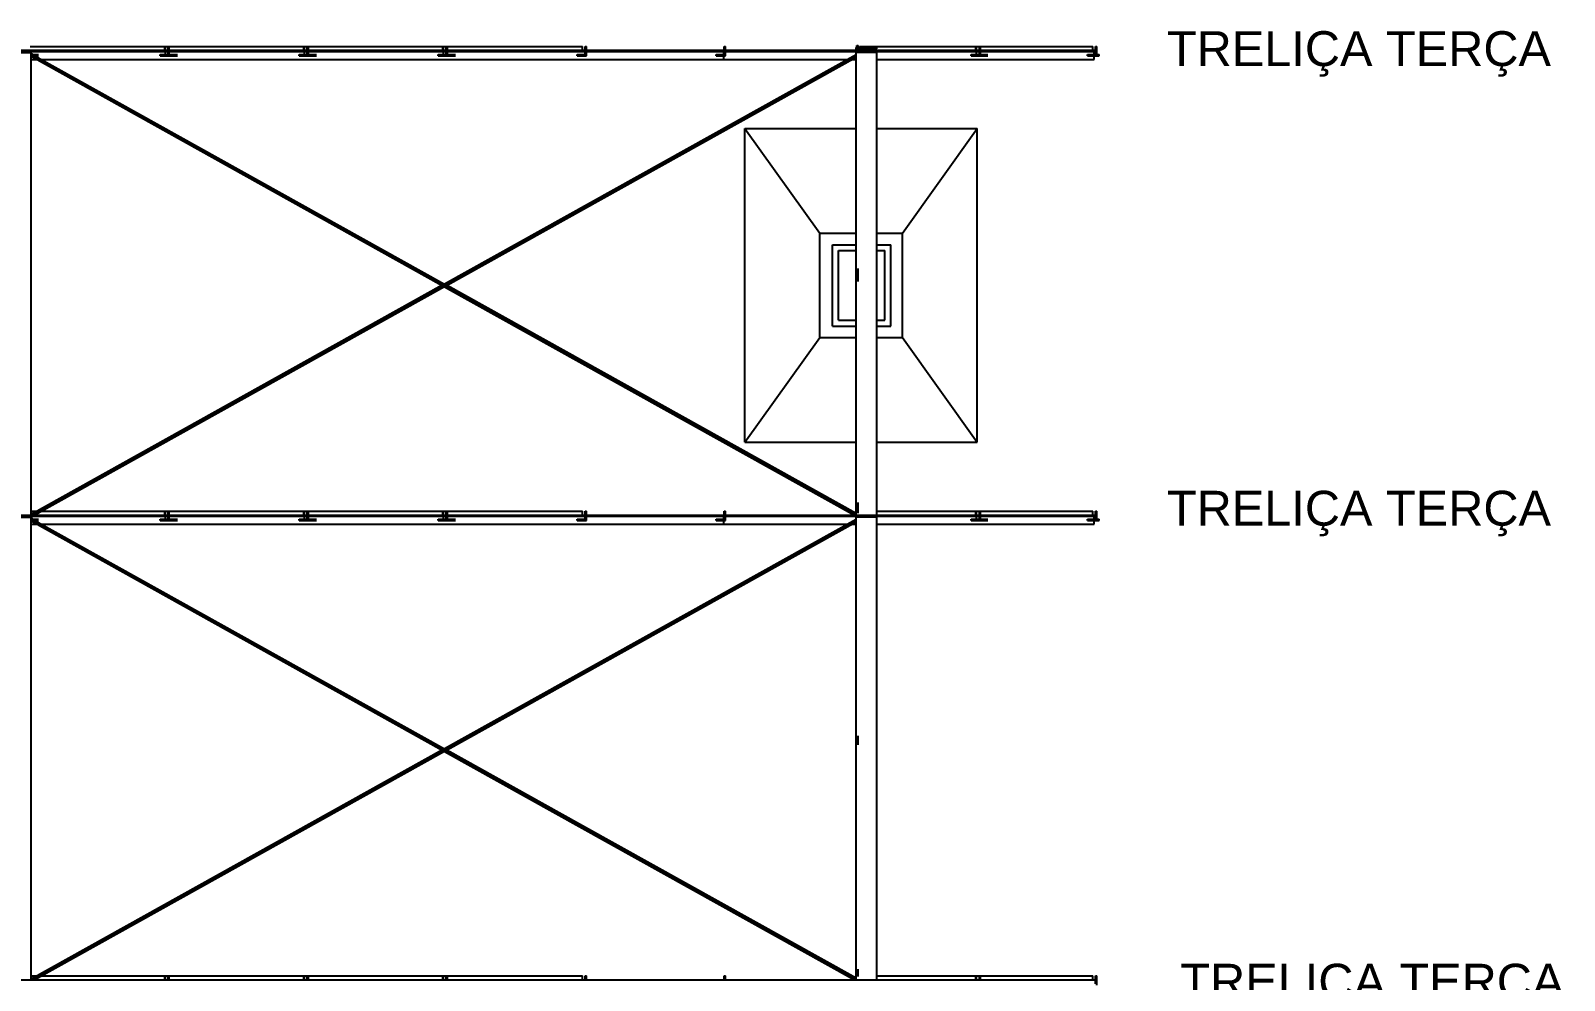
# Model space of a CAD drawing. Header units: inches. Extents: x -37 to 842, y -205 to 94.
# Drawn here: x 24.47 to 31.07, y -192.46 to -188.37 of the extents above; entities that cross this region are included whole.
import ezdxf

# ---------------------------------------------------------------- set-up
doc = ezdxf.new("R2010")
doc.units = ezdxf.units.IN
doc.header["$MEASUREMENT"] = 0
doc.layers.add('Planta_coberta-VIS', color=7, linetype='Continuous')
doc.layers.add('REFERENCIA_DAS_BARRAS', color=2, linetype='Continuous', lineweight=9)
doc.styles.get("Standard").update_dxf_attribs({"font": 'arial.ttf'})

msp = doc.modelspace()

# ---------------------------------------------------------------- linework, layer by layer
at = {"layer": 'Planta_coberta-VIS'}
for p, q in [((17.2723, -188.4566), (28.0423, -188.4566)), ((17.2723, -188.4616), (28.0423, -188.4616)), ((24.4639, -188.4398), (25.0424, -188.4398)), ((25.0424, -188.4398), (25.0459, -188.4398)), ((25.0424, -188.4566), (25.0424, -188.4398)), ((25.0459, -188.4398), (25.0572, -188.4398)), ((25.0459, -188.4566), (25.0459, -188.4398)), ((25.0459, -188.4748), (25.0459, -188.4616)), ((25.0572, -188.4566), (25.0572, -188.4398)), ((25.0572, -188.4398), (25.0622, -188.4398)), ((25.0572, -188.4748), (25.0572, -188.4616)), ((25.0622, -188.4566), (25.0622, -188.4398)), ((25.0622, -188.4398), (25.6407, -188.4398)), ((25.0622, -188.4748), (25.0622, -188.4616)), ((25.6407, -188.4398), (25.6443, -188.4398)), ((25.6407, -188.4566), (25.6407, -188.4398)), ((25.6443, -188.4398), (25.6556, -188.4398)), ((25.6443, -188.4566), (25.6443, -188.4398)), ((25.6443, -188.4748), (25.6443, -188.4616)), ((25.6556, -188.4566), (25.6556, -188.4398)), ((25.6556, -188.4398), (25.6606, -188.4398)), ((25.6556, -188.4748), (25.6556, -188.4616)), ((25.6606, -188.4566), (25.6606, -188.4398)), ((25.6606, -188.4398), (26.2391, -188.4398)), ((25.6606, -188.4748), (25.6606, -188.4616)), ((26.2391, -188.4398), (26.2426, -188.4398)), ((26.2391, -188.4566), (26.2391, -188.4398)), ((26.2426, -188.4398), (26.2539, -188.4398)), ((26.2426, -188.4566), (26.2426, -188.4398)), ((26.2426, -188.4748), (26.2426, -188.4616)), ((26.2539, -188.4566), (26.2539, -188.4398)), ((26.2539, -188.4398), (26.2589, -188.4398)), ((26.2539, -188.4748), (26.2539, -188.4616)), ((26.2589, -188.4566), (26.2589, -188.4398)), ((26.2589, -188.4398), (26.8409, -188.4398)), ((26.2589, -188.4748), (26.2589, -188.4616)), ((26.8409, -188.4566), (26.8409, -188.4398)), ((26.8522, -188.4566), (26.8522, -188.4398)), ((26.8522, -188.4398), (26.8572, -188.4398)), ((26.8522, -188.4748), (26.8522, -188.4616)), ((26.8572, -188.4566), (26.8572, -188.4398)), ((26.8572, -188.4798), (26.8572, -188.4616)), ((27.4486, -188.4748), (27.4486, -188.4616)), ((27.4506, -188.4566), (27.4506, -188.4398)), ((27.4506, -188.4398), (27.4556, -188.4398)), ((27.4506, -188.4748), (27.4506, -188.4616)), ((27.4556, -188.4566), (27.4556, -188.4398)), ((27.4556, -188.4798), (27.4556, -188.4616)), ((28.0181, -188.4566), (28.0181, -188.444)), ((28.0181, -188.444), (28.1081, -188.444)), ((28.0181, -188.4646), (28.0181, -188.4616)), ((28.0218, -188.4355), (28.0278, -188.4355)), ((28.0218, -188.444), (28.0218, -188.4355)), ((28.0241, -188.45), (28.1081, -188.45)), ((28.0241, -188.4566), (28.0241, -188.45)), ((28.0241, -188.4646), (28.0241, -188.4616)), ((28.0278, -188.444), (28.0278, -188.4355)), ((28.0278, -188.4566), (28.0278, -188.45)), ((28.0334, -188.4398), (28.0372, -188.4398)), ((28.0334, -188.444), (28.0334, -188.4398)), ((28.0334, -188.4566), (28.0334, -188.45)), ((28.0372, -188.4398), (28.5334, -188.4398)), ((28.0372, -188.444), (28.0372, -188.4398)), ((28.0372, -188.4566), (28.0372, -188.45)), ((28.0372, -188.4646), (28.0372, -188.4616)), ((28.0399, -188.4638), (28.0385, -188.4646)), ((28.0399, -188.4638), (28.0385, -188.4646)), ((28.0399, -188.4638), (28.0399, -188.4638)), ((28.04, -188.4639), (28.0399, -188.4638)), ((28.0423, -188.4616), (28.0423, -188.4566)), ((28.0423, -188.4566), (29.0423, -188.4566)), ((28.0423, -188.4616), (28.0423, -188.4566)), ((28.0423, -188.4646), (28.0423, -188.4616)), ((28.0423, -188.4616), (29.0423, -188.4616)), ((28.0423, -188.4646), (28.0423, -188.4616)), ((28.047, -188.4646), (28.047, -188.4616)), ((28.1081, -188.45), (28.1081, -188.444)), ((28.5334, -188.4398), (28.5372, -188.4398)), ((28.5334, -188.4566), (28.5334, -188.4398)), ((28.5372, -188.4398), (28.5489, -188.4398)), ((28.5372, -188.4566), (28.5372, -188.4398)), ((28.5372, -188.4748), (28.5372, -188.4616)), ((28.5489, -188.4566), (28.5489, -188.4398)), ((28.5489, -188.4398), (28.5539, -188.4398)), ((28.5489, -188.4748), (28.5489, -188.4616)), ((28.5539, -188.4566), (28.5539, -188.4398)), ((28.5539, -188.4398), (29.0372, -188.4398)), ((28.5539, -188.4748), (28.5539, -188.4616)), ((29.0372, -188.4566), (29.0372, -188.4398)), ((29.0423, -188.4616), (29.0423, -188.4566)), ((29.0423, -188.4748), (29.0423, -188.4616)), ((29.0489, -188.4748), (29.0489, -188.4398)), ((29.0489, -188.4398), (29.0539, -188.4398)), ((29.0539, -188.4798), (29.0539, -188.4398)), ((24.412, -188.466), (24.467, -188.466)), ((24.467, -190.4566), (24.467, -188.466)), ((24.467, -188.4707), (24.4744, -188.4748)), ((24.467, -188.4707), (24.4743, -188.4748)), ((24.467, -188.4708), (24.4741, -188.4748)), ((24.467, -188.4711), (24.4737, -188.4748)), ((24.467, -188.4714), (24.4731, -188.4748)), ((24.467, -188.4718), (24.4724, -188.4748)), ((24.467, -188.4722), (24.4716, -188.4748)), ((24.467, -188.4727), (24.4707, -188.4748)), ((24.467, -188.4733), (24.4696, -188.4748)), ((24.467, -188.4739), (24.4685, -188.4748)), ((24.467, -188.4746), (24.4673, -188.4748)), ((24.467, -188.4748), (24.4724, -188.4748)), ((24.467, -188.4798), (24.4724, -188.4798)), ((24.467, -188.48), (26.2398, -189.4677)), ((24.467, -188.4806), (26.239, -189.4678)), ((24.467, -188.481), (26.2383, -189.4678)), ((24.467, -188.4814), (26.2378, -189.4679)), ((24.467, -188.4817), (26.2374, -189.468)), ((24.467, -188.4819), (26.2372, -189.4681)), ((24.467, -188.4821), (26.237, -189.4682)), ((24.467, -188.4821), (26.2371, -189.4682)), ((24.467, -188.4966), (24.493, -188.4966)), ((24.4676, -188.4798), (26.2408, -189.4676)), ((24.4687, -188.4798), (26.2418, -189.4676)), ((24.4699, -188.4798), (26.2429, -189.4675)), ((24.4712, -188.4798), (26.2441, -189.4675)), ((28.0181, -188.4806), (24.4712, -190.4566)), ((24.4724, -188.4748), (24.499, -188.4748)), ((24.4724, -188.4798), (24.4724, -188.4748)), ((24.4724, -188.4798), (24.499, -188.4798)), ((24.4725, -188.4798), (26.2453, -189.4675)), ((24.4738, -188.4798), (26.2466, -189.4675)), ((24.475, -188.4798), (28.0181, -190.4536)), ((24.4763, -188.4798), (26.2473, -189.4664)), ((24.4775, -188.4798), (26.2473, -189.4658)), ((24.4786, -188.4798), (26.2473, -189.4651)), ((24.4797, -188.4798), (26.2473, -189.4645)), ((24.4806, -188.4798), (26.2473, -189.464)), ((24.4814, -188.4798), (26.2473, -189.4636)), ((24.4821, -188.4798), (26.2473, -189.4632)), ((24.4827, -188.4798), (26.2473, -189.4629)), ((24.4831, -188.4798), (26.2473, -189.4626)), ((24.4833, -188.4798), (26.2473, -189.4625)), ((24.4834, -188.4798), (26.2473, -189.4625)), ((24.5135, -188.4966), (27.4467, -188.4966)), ((25.0222, -188.4798), (25.0222, -188.4748)), ((25.0222, -188.4748), (25.0506, -188.4748)), ((25.0222, -188.4798), (25.0506, -188.4798)), ((25.0506, -188.4748), (25.0707, -188.4748)), ((25.0506, -188.4798), (25.0707, -188.4798)), ((25.0707, -188.4748), (25.0973, -188.4748)), ((25.0707, -188.4798), (25.0707, -188.4748)), ((25.0707, -188.4798), (25.0973, -188.4798)), ((25.6206, -188.4798), (25.6206, -188.4748)), ((25.6206, -188.4748), (25.649, -188.4748)), ((25.6206, -188.4798), (25.649, -188.4798)), ((25.649, -188.4748), (25.6691, -188.4748)), ((25.649, -188.4798), (25.6691, -188.4798)), ((25.6691, -188.4748), (25.6956, -188.4748)), ((25.6691, -188.4798), (25.6691, -188.4748)), ((25.6691, -188.4798), (25.6956, -188.4798)), ((26.2189, -188.4798), (26.2189, -188.4748)), ((26.2189, -188.4748), (26.2473, -188.4748)), ((26.2189, -188.4798), (26.2473, -188.4798)), ((26.2473, -188.4748), (26.2674, -188.4748)), ((28.0181, -188.476), (26.2473, -189.4625)), ((28.0181, -188.476), (26.2473, -189.4625)), ((28.0181, -188.4761), (26.2473, -189.4626)), ((28.0181, -188.4764), (26.2473, -189.4629)), ((28.0181, -188.4767), (26.2473, -189.4632)), ((28.0181, -188.477), (26.2473, -189.4636)), ((28.0181, -188.4775), (26.2473, -189.464)), ((28.0181, -188.478), (26.2473, -189.4645)), ((28.0181, -188.4786), (26.2473, -189.4651)), ((28.0181, -188.4792), (26.2473, -189.4658)), ((26.2473, -188.4798), (26.2674, -188.4798)), ((28.0181, -188.4799), (26.2473, -189.4664)), ((28.0181, -188.4813), (26.2479, -189.4675)), ((28.0181, -188.482), (26.2492, -189.4675)), ((28.0181, -188.4827), (26.2505, -189.4675)), ((28.0181, -188.4834), (26.2517, -189.4675)), ((28.0181, -188.4841), (26.2528, -189.4676)), ((28.0181, -188.4847), (26.2538, -189.4676)), ((28.0181, -188.4853), (26.2547, -189.4677)), ((28.0181, -188.4858), (26.2556, -189.4678)), ((28.0181, -188.4863), (26.2562, -189.4678)), ((28.0181, -188.4867), (26.2568, -189.4679)), ((28.0181, -188.487), (26.2572, -189.468)), ((28.0181, -188.4872), (26.2574, -189.4681)), ((28.0181, -188.4874), (26.2575, -189.4682)), ((28.0181, -188.4874), (26.2576, -189.4682)), ((26.2674, -188.4748), (26.294, -188.4748)), ((26.2674, -188.4798), (26.2674, -188.4748)), ((26.2674, -188.4798), (26.294, -188.4798)), ((26.8172, -188.4798), (26.8172, -188.4748)), ((26.8172, -188.4748), (26.8522, -188.4748)), ((26.8172, -188.4798), (26.8572, -188.4798)), ((27.4156, -188.4798), (27.4156, -188.4748)), ((27.4156, -188.4748), (27.4506, -188.4748)), ((27.4156, -188.4798), (27.4556, -188.4798)), ((27.4467, -188.4966), (27.4486, -188.4966)), ((27.4486, -188.4966), (27.4486, -188.4798)), ((27.4486, -188.4966), (27.4506, -188.4966)), ((27.4506, -188.4966), (27.981, -188.4966)), ((28.0016, -188.4966), (28.0181, -188.4966)), ((28.0181, -190.4566), (28.0181, -188.4646)), ((28.0181, -188.4646), (28.1081, -188.4646)), ((28.04, -188.4639), (28.0388, -188.4646)), ((28.0401, -188.4641), (28.0392, -188.4646)), ((28.0403, -188.4643), (28.0397, -188.4646)), ((28.0401, -188.4641), (28.04, -188.4639)), ((28.0403, -188.4643), (28.0401, -188.4641)), ((28.0405, -188.4646), (28.0403, -188.4643)), ((28.0405, -188.4646), (28.0404, -188.4646)), ((28.0405, -188.4646), (28.0405, -188.4646)), ((28.1081, -190.4566), (28.1081, -188.4646)), ((28.1081, -188.4966), (29.0423, -188.4966)), ((28.5139, -188.4798), (28.5139, -188.4748)), ((28.5139, -188.4748), (28.5423, -188.4748)), ((28.5139, -188.4798), (28.5423, -188.4798)), ((28.5423, -188.4748), (28.5641, -188.4748)), ((28.5423, -188.4798), (28.5641, -188.4798)), ((28.5641, -188.4748), (28.5848, -188.4748)), ((28.5641, -188.4798), (28.5641, -188.4748)), ((28.5641, -188.4798), (28.5848, -188.4798)), ((29.0139, -188.4798), (29.0139, -188.4748)), ((29.0139, -188.4748), (29.0489, -188.4748)), ((29.0139, -188.4798), (29.0539, -188.4798)), ((29.0423, -188.4966), (29.0423, -188.4798)), ((29.0539, -188.4748), (29.0641, -188.4748)), ((29.0539, -188.4798), (29.0641, -188.4798)), ((29.0641, -188.4798), (29.0641, -188.4748)), ((27.5399, -190.1432), (27.5399, -188.7932)), ((27.5399, -188.7932), (27.8625, -189.2432)), ((27.5399, -188.7932), (28.0181, -188.7932)), ((27.5399, -190.1432), (27.5399, -188.7932)), ((27.5399, -188.7932), (28.0181, -188.7932)), ((28.1081, -188.7932), (28.5399, -188.7932)), ((28.1081, -188.7932), (28.5399, -188.7932)), ((28.2173, -189.2432), (28.5399, -188.7932)), ((28.5399, -190.1432), (28.5399, -188.7932)), ((28.5399, -190.1432), (28.5399, -188.7932)), ((27.8625, -189.6932), (27.8625, -189.2432)), ((27.8625, -189.2432), (28.0181, -189.2432)), ((28.1081, -189.2432), (28.2173, -189.2432)), ((28.2173, -189.6932), (28.2173, -189.2432)), ((27.9173, -189.6432), (27.9173, -189.2932)), ((27.9173, -189.2932), (28.0181, -189.2932)), ((27.9423, -189.6182), (27.9423, -189.3182)), ((27.9423, -189.3182), (28.0181, -189.3182)), ((28.1081, -189.2932), (28.1673, -189.2932)), ((28.1081, -189.3182), (28.1423, -189.3182)), ((28.1423, -189.6182), (28.1423, -189.3182)), ((28.1673, -189.6432), (28.1673, -189.2932)), ((28.0218, -189.4355), (28.0218, -189.3954)), ((28.0218, -189.4355), (28.0278, -189.4355)), ((28.0218, -189.4517), (28.0218, -189.4355)), ((28.0278, -189.4355), (28.0278, -189.3954)), ((28.0278, -189.4517), (28.0278, -189.4355)), ((26.2408, -189.4676), (24.467, -190.4558)), ((26.2419, -189.4676), (24.467, -190.4564)), ((26.2399, -189.4677), (24.467, -190.4554)), ((26.2384, -189.4678), (24.467, -190.4547)), ((26.2391, -189.4678), (24.467, -190.455)), ((26.2378, -189.4679), (24.467, -190.4545)), ((26.2374, -189.468), (24.467, -190.4543)), ((26.2372, -189.4681), (24.467, -190.4543)), ((26.243, -189.4675), (24.4676, -190.4566)), ((26.2442, -189.4675), (24.4687, -190.4566)), ((26.2454, -189.4675), (24.4699, -190.4566)), ((26.2473, -189.4678), (24.4725, -190.4566)), ((26.2473, -189.4686), (24.4738, -190.4566)), ((26.2473, -189.4693), (24.475, -190.4566)), ((26.2473, -189.47), (24.4763, -190.4566)), ((26.2473, -189.4706), (24.4775, -190.4566)), ((26.2473, -189.4713), (24.4786, -190.4566)), ((26.2473, -189.4718), (24.4797, -190.4566)), ((26.2473, -189.4724), (24.4806, -190.4566)), ((26.2473, -189.4728), (24.4814, -190.4566)), ((26.2473, -189.4732), (24.4821, -190.4566)), ((26.2473, -189.4735), (24.4827, -190.4566)), ((26.2473, -189.4737), (24.4831, -190.4566)), ((26.2473, -189.4739), (24.4833, -190.4566)), ((26.2473, -189.4739), (24.4834, -190.4566)), ((26.2473, -189.4678), (28.0181, -190.4544)), ((26.2473, -189.4686), (28.0181, -190.4551)), ((26.2473, -189.4693), (28.0181, -190.4558)), ((26.2473, -189.47), (28.0181, -190.4565)), ((26.2473, -189.4706), (28.0171, -190.4566)), ((26.2473, -189.4713), (28.016, -190.4566)), ((26.2473, -189.4718), (28.0149, -190.4566)), ((26.2473, -189.4724), (28.014, -190.4566)), ((26.2473, -189.4728), (28.0132, -190.4566)), ((26.2473, -189.4732), (28.0125, -190.4566)), ((26.2473, -189.4735), (28.0119, -190.4566)), ((26.2473, -189.4737), (28.0115, -190.4566)), ((26.2473, -189.4739), (28.0112, -190.4566)), ((26.2473, -189.4739), (28.0113, -190.4566)), ((26.2491, -189.4675), (28.0181, -190.4529)), ((26.2504, -189.4675), (28.0181, -190.4523)), ((26.2516, -189.4675), (28.0181, -190.4516)), ((26.2527, -189.4676), (28.0181, -190.4511)), ((26.2537, -189.4676), (28.0181, -190.4505)), ((26.2547, -189.4677), (28.0181, -190.4501)), ((26.2555, -189.4678), (28.0181, -190.4497)), ((26.2562, -189.4678), (28.0181, -190.4494)), ((26.2567, -189.4679), (28.0181, -190.4492)), ((26.2571, -189.468), (28.0181, -190.449)), ((26.2574, -189.4681), (28.0181, -190.449)), ((27.9173, -189.6432), (28.0181, -189.6432)), ((27.9423, -189.6182), (28.0181, -189.6182)), ((28.1081, -189.6182), (28.1423, -189.6182)), ((28.1081, -189.6432), (28.1673, -189.6432)), ((27.5399, -190.1432), (27.8625, -189.6932)), ((27.8625, -189.6932), (28.0181, -189.6932)), ((28.1081, -189.6932), (28.2173, -189.6932)), ((28.2173, -189.6932), (28.5399, -190.1432)), ((27.5399, -190.1432), (28.0181, -190.1432)), ((27.5399, -190.1432), (28.0181, -190.1432)), ((28.1081, -190.1432), (28.5399, -190.1432)), ((28.1081, -190.1432), (28.5399, -190.1432)), ((24.467, -190.4398), (24.493, -190.4398)), ((24.5135, -190.4398), (25.0424, -190.4398)), ((25.0424, -190.4398), (25.0459, -190.4398)), ((25.0424, -190.4566), (25.0424, -190.4398)), ((25.0459, -190.4398), (25.0572, -190.4398)), ((25.0459, -190.4566), (25.0459, -190.4398)), ((25.0572, -190.4566), (25.0572, -190.4398)), ((25.0572, -190.4398), (25.0622, -190.4398)), ((25.0622, -190.4398), (25.6407, -190.4398)), ((25.0622, -190.4566), (25.0622, -190.4398)), ((25.6407, -190.4398), (25.6443, -190.4398)), ((25.6407, -190.4566), (25.6407, -190.4398)), ((25.6443, -190.4398), (25.6556, -190.4398)), ((25.6443, -190.4566), (25.6443, -190.4398)), ((25.6556, -190.4566), (25.6556, -190.4398)), ((25.6556, -190.4398), (25.6606, -190.4398)), ((25.6606, -190.4398), (26.2391, -190.4398)), ((25.6606, -190.4566), (25.6606, -190.4398)), ((26.2391, -190.4398), (26.2426, -190.4398)), ((26.2391, -190.4566), (26.2391, -190.4398)), ((26.2426, -190.4398), (26.2539, -190.4398)), ((26.2426, -190.4566), (26.2426, -190.4398)), ((26.2539, -190.4566), (26.2539, -190.4398)), ((26.2539, -190.4398), (26.2589, -190.4398)), ((26.2589, -190.4398), (26.8409, -190.4398)), ((26.2589, -190.4566), (26.2589, -190.4398)), ((26.8409, -190.4566), (26.8409, -190.4398)), ((26.8522, -190.4566), (26.8522, -190.4398)), ((26.8522, -190.4398), (26.8572, -190.4398)), ((26.8572, -190.4566), (26.8572, -190.4398)), ((27.4506, -190.4566), (27.4506, -190.4398)), ((27.4506, -190.4398), (27.4556, -190.4398)), ((27.4556, -190.4566), (27.4556, -190.4398)), ((28.0218, -190.4317), (28.0218, -190.4031)), ((28.0218, -190.4317), (28.0278, -190.4317)), ((28.0218, -190.4488), (28.0218, -190.4317)), ((28.0278, -190.4317), (28.0278, -190.4031)), ((28.0278, -190.4488), (28.0278, -190.4317)), ((28.1081, -190.4398), (28.5334, -190.4398)), ((28.5334, -190.4398), (28.5372, -190.4398)), ((28.5334, -190.4566), (28.5334, -190.4398)), ((28.5372, -190.4398), (28.5489, -190.4398)), ((28.5372, -190.4566), (28.5372, -190.4398)), ((28.5489, -190.4566), (28.5489, -190.4398)), ((28.5489, -190.4398), (28.5539, -190.4398)), ((28.5539, -190.4398), (29.0372, -190.4398)), ((28.5539, -190.4566), (28.5539, -190.4398)), ((29.0372, -190.4566), (29.0372, -190.4398)), ((29.0489, -190.4748), (29.0489, -190.4398)), ((29.0489, -190.4398), (29.0539, -190.4398)), ((29.0539, -190.4798), (29.0539, -190.4398)), ((17.2723, -190.4566), (28.0423, -190.4566)), ((17.2723, -190.4616), (28.0423, -190.4616)), ((24.412, -190.466), (24.467, -190.466)), ((24.412, -190.466), (24.467, -190.466)), ((24.467, -190.466), (24.467, -190.4616)), ((24.4744, -190.4616), (24.467, -190.4657)), ((24.4673, -190.4616), (24.467, -190.4618)), ((24.4685, -190.4616), (24.467, -190.4624)), ((24.4696, -190.4616), (24.467, -190.4631)), ((24.4707, -190.4616), (24.467, -190.4637)), ((24.4716, -190.4616), (24.467, -190.4642)), ((24.4724, -190.4616), (24.467, -190.4646)), ((24.4731, -190.4616), (24.467, -190.465)), ((24.4737, -190.4616), (24.467, -190.4653)), ((24.4741, -190.4616), (24.467, -190.4655)), ((24.4743, -190.4616), (24.467, -190.4657)), ((24.467, -192.4566), (24.467, -190.466)), ((24.467, -190.4707), (24.4744, -190.4748)), ((24.467, -190.4707), (24.4743, -190.4748)), ((24.467, -190.4708), (24.4741, -190.4748)), ((24.467, -190.4711), (24.4737, -190.4748)), ((24.467, -190.4714), (24.4731, -190.4748)), ((24.467, -190.4718), (24.4724, -190.4748)), ((24.467, -190.4722), (24.4716, -190.4748)), ((24.467, -190.4727), (24.4707, -190.4748)), ((24.467, -190.4733), (24.4696, -190.4748)), ((24.467, -190.4739), (24.4685, -190.4748)), ((24.467, -190.4746), (24.4673, -190.4748)), ((24.467, -190.4748), (24.4724, -190.4748)), ((24.467, -190.4798), (24.4724, -190.4798)), ((24.467, -190.48), (26.2398, -191.4677)), ((24.467, -190.4806), (26.239, -191.4678)), ((24.467, -190.481), (26.2383, -191.4678)), ((24.467, -190.4814), (26.2378, -191.4679)), ((24.467, -190.4817), (26.2374, -191.468)), ((24.467, -190.4819), (26.2372, -191.4681)), ((24.467, -190.4821), (26.237, -191.4682)), ((24.467, -190.4821), (26.2371, -191.4682)), ((24.467, -190.4966), (24.493, -190.4966)), ((24.4676, -190.4798), (26.2408, -191.4676)), ((24.4687, -190.4798), (26.2418, -191.4676)), ((24.4699, -190.4798), (26.2429, -191.4675)), ((24.4712, -190.4798), (26.2441, -191.4675)), ((28.0181, -190.4806), (24.4712, -192.4566)), ((24.4724, -190.4748), (24.499, -190.4748)), ((24.4724, -190.4798), (24.4724, -190.4748)), ((24.4724, -190.4798), (24.499, -190.4798)), ((24.4725, -190.4798), (26.2453, -191.4675)), ((24.4738, -190.4798), (26.2466, -191.4675)), ((24.475, -190.4798), (28.0181, -192.4536)), ((24.4763, -190.4798), (26.2473, -191.4664)), ((24.4775, -190.4798), (26.2473, -191.4658)), ((24.4786, -190.4798), (26.2473, -191.4651)), ((24.4797, -190.4798), (26.2473, -191.4645)), ((24.4806, -190.4798), (26.2473, -191.464)), ((24.4814, -190.4798), (26.2473, -191.4636)), ((24.4821, -190.4798), (26.2473, -191.4632)), ((24.4827, -190.4798), (26.2473, -191.4629)), ((24.4831, -190.4798), (26.2473, -191.4626)), ((24.4833, -190.4798), (26.2473, -191.4625)), ((24.4834, -190.4798), (26.2473, -191.4625)), ((24.5135, -190.4966), (27.4467, -190.4966)), ((25.0222, -190.4798), (25.0222, -190.4748)), ((25.0222, -190.4748), (25.0506, -190.4748)), ((25.0222, -190.4798), (25.0506, -190.4798)), ((25.0459, -190.4748), (25.0459, -190.4616)), ((25.0506, -190.4748), (25.0707, -190.4748)), ((25.0506, -190.4798), (25.0707, -190.4798)), ((25.0572, -190.4748), (25.0572, -190.4616)), ((25.0622, -190.4748), (25.0622, -190.4616)), ((25.0707, -190.4748), (25.0973, -190.4748)), ((25.0707, -190.4798), (25.0707, -190.4748)), ((25.0707, -190.4798), (25.0973, -190.4798)), ((25.6206, -190.4798), (25.6206, -190.4748)), ((25.6206, -190.4748), (25.649, -190.4748)), ((25.6206, -190.4798), (25.649, -190.4798)), ((25.6443, -190.4748), (25.6443, -190.4616)), ((25.649, -190.4748), (25.6691, -190.4748)), ((25.649, -190.4798), (25.6691, -190.4798)), ((25.6556, -190.4748), (25.6556, -190.4616)), ((25.6606, -190.4748), (25.6606, -190.4616)), ((25.6691, -190.4748), (25.6956, -190.4748)), ((25.6691, -190.4798), (25.6691, -190.4748)), ((25.6691, -190.4798), (25.6956, -190.4798)), ((26.2189, -190.4798), (26.2189, -190.4748)), ((26.2189, -190.4748), (26.2473, -190.4748)), ((26.2189, -190.4798), (26.2473, -190.4798)), ((26.2426, -190.4748), (26.2426, -190.4616)), ((26.2473, -190.4748), (26.2674, -190.4748)), ((28.0181, -190.476), (26.2473, -191.4625)), ((28.0181, -190.476), (26.2473, -191.4625)), ((28.0181, -190.4761), (26.2473, -191.4626)), ((28.0181, -190.4764), (26.2473, -191.4629)), ((28.0181, -190.4767), (26.2473, -191.4632)), ((28.0181, -190.477), (26.2473, -191.4636)), ((28.0181, -190.4775), (26.2473, -191.464)), ((28.0181, -190.478), (26.2473, -191.4645)), ((28.0181, -190.4786), (26.2473, -191.4651)), ((28.0181, -190.4792), (26.2473, -191.4658)), ((26.2473, -190.4798), (26.2674, -190.4798)), ((28.0181, -190.4799), (26.2473, -191.4664)), ((28.0181, -190.4813), (26.2479, -191.4675)), ((28.0181, -190.482), (26.2492, -191.4675)), ((28.0181, -190.4827), (26.2505, -191.4675)), ((28.0181, -190.4834), (26.2517, -191.4675)), ((28.0181, -190.4841), (26.2528, -191.4676)), ((28.0181, -190.4847), (26.2538, -191.4676)), ((26.2539, -190.4748), (26.2539, -190.4616)), ((28.0181, -190.4853), (26.2547, -191.4677)), ((28.0181, -190.4858), (26.2556, -191.4678)), ((28.0181, -190.4863), (26.2562, -191.4678)), ((28.0181, -190.4867), (26.2568, -191.4679)), ((28.0181, -190.487), (26.2572, -191.468)), ((28.0181, -190.4872), (26.2574, -191.4681)), ((28.0181, -190.4874), (26.2575, -191.4682)), ((28.0181, -190.4874), (26.2576, -191.4682)), ((26.2589, -190.4748), (26.2589, -190.4616)), ((26.2674, -190.4748), (26.294, -190.4748)), ((26.2674, -190.4798), (26.2674, -190.4748)), ((26.2674, -190.4798), (26.294, -190.4798)), ((26.8172, -190.4798), (26.8172, -190.4748)), ((26.8172, -190.4748), (26.8522, -190.4748)), ((26.8172, -190.4798), (26.8572, -190.4798)), ((26.8522, -190.4748), (26.8522, -190.4616)), ((26.8572, -190.4798), (26.8572, -190.4616)), ((27.4156, -190.4798), (27.4156, -190.4748)), ((27.4156, -190.4748), (27.4506, -190.4748)), ((27.4156, -190.4798), (27.4556, -190.4798)), ((27.4467, -190.4966), (27.4486, -190.4966)), ((27.4486, -190.4748), (27.4486, -190.4616)), ((27.4486, -190.4966), (27.4486, -190.4798)), ((27.4486, -190.4966), (27.4506, -190.4966)), ((27.4506, -190.4748), (27.4506, -190.4616)), ((27.4506, -190.4966), (27.981, -190.4966)), ((27.4556, -190.4798), (27.4556, -190.4616)), ((28.0016, -190.4966), (28.0181, -190.4966)), ((28.0181, -190.4646), (28.0181, -190.4616)), ((28.0181, -190.4646), (28.1081, -190.4646)), ((28.0181, -192.4566), (28.0181, -190.4646)), ((28.0181, -190.4646), (28.1081, -190.4646)), ((28.0423, -190.4616), (28.0423, -190.4566)), ((28.0423, -190.4566), (29.0423, -190.4566)), ((28.0423, -190.4616), (28.0423, -190.4566)), ((28.0423, -190.4616), (29.0423, -190.4616)), ((28.1081, -190.4646), (28.1081, -190.4616)), ((28.1081, -192.4566), (28.1081, -190.4646)), ((28.1081, -190.4966), (29.0423, -190.4966)), ((28.5139, -190.4798), (28.5139, -190.4748)), ((28.5139, -190.4748), (28.5423, -190.4748)), ((28.5139, -190.4798), (28.5423, -190.4798)), ((28.5372, -190.4748), (28.5372, -190.4616)), ((28.5423, -190.4748), (28.5641, -190.4748)), ((28.5423, -190.4798), (28.5641, -190.4798)), ((28.5489, -190.4748), (28.5489, -190.4616)), ((28.5539, -190.4748), (28.5539, -190.4616)), ((28.5641, -190.4748), (28.5848, -190.4748)), ((28.5641, -190.4798), (28.5641, -190.4748)), ((28.5641, -190.4798), (28.5848, -190.4798)), ((29.0139, -190.4798), (29.0139, -190.4748)), ((29.0139, -190.4748), (29.0489, -190.4748)), ((29.0139, -190.4798), (29.0539, -190.4798)), ((29.0423, -190.4616), (29.0423, -190.4566)), ((29.0423, -190.4748), (29.0423, -190.4616)), ((29.0423, -190.4966), (29.0423, -190.4798)), ((29.0539, -190.4748), (29.0641, -190.4748)), ((29.0539, -190.4798), (29.0641, -190.4798)), ((29.0641, -190.4798), (29.0641, -190.4748)), ((28.0218, -191.4287), (28.0218, -191.4076)), ((28.0218, -191.4287), (28.0278, -191.4287)), ((28.0218, -191.446), (28.0218, -191.4287)), ((28.0278, -191.4287), (28.0278, -191.4076)), ((28.0278, -191.446), (28.0278, -191.4287)), ((26.2408, -191.4676), (24.467, -192.4558)), ((26.2419, -191.4676), (24.467, -192.4564)), ((26.2399, -191.4677), (24.467, -192.4554)), ((26.2384, -191.4678), (24.467, -192.4547)), ((26.2391, -191.4678), (24.467, -192.455)), ((26.2378, -191.4679), (24.467, -192.4545)), ((26.2374, -191.468), (24.467, -192.4543)), ((26.2372, -191.4681), (24.467, -192.4543)), ((26.243, -191.4675), (24.4676, -192.4566)), ((26.2442, -191.4675), (24.4687, -192.4566)), ((26.2454, -191.4675), (24.4699, -192.4566)), ((26.2473, -191.4678), (24.4725, -192.4566)), ((26.2473, -191.4686), (24.4738, -192.4566)), ((26.2473, -191.4693), (24.475, -192.4566)), ((26.2473, -191.47), (24.4763, -192.4566)), ((26.2473, -191.4706), (24.4775, -192.4566)), ((26.2473, -191.4713), (24.4786, -192.4566)), ((26.2473, -191.4718), (24.4797, -192.4566)), ((26.2473, -191.4724), (24.4806, -192.4566)), ((26.2473, -191.4728), (24.4814, -192.4566)), ((26.2473, -191.4732), (24.4821, -192.4566)), ((26.2473, -191.4735), (24.4827, -192.4566)), ((26.2473, -191.4737), (24.4831, -192.4566)), ((26.2473, -191.4739), (24.4833, -192.4566)), ((26.2473, -191.4739), (24.4834, -192.4566)), ((26.2473, -191.4678), (28.0181, -192.4544)), ((26.2473, -191.4686), (28.0181, -192.4551)), ((26.2473, -191.4693), (28.0181, -192.4558)), ((26.2473, -191.47), (28.0181, -192.4565)), ((26.2473, -191.4706), (28.0171, -192.4566)), ((26.2473, -191.4713), (28.016, -192.4566)), ((26.2473, -191.4718), (28.0149, -192.4566)), ((26.2473, -191.4724), (28.014, -192.4566)), ((26.2473, -191.4728), (28.0132, -192.4566)), ((26.2473, -191.4732), (28.0125, -192.4566)), ((26.2473, -191.4735), (28.0119, -192.4566)), ((26.2473, -191.4737), (28.0115, -192.4566)), ((26.2473, -191.4739), (28.0112, -192.4566)), ((26.2473, -191.4739), (28.0113, -192.4566)), ((26.2491, -191.4675), (28.0181, -192.4529)), ((26.2504, -191.4675), (28.0181, -192.4523)), ((26.2516, -191.4675), (28.0181, -192.4516)), ((26.2527, -191.4676), (28.0181, -192.4511)), ((26.2537, -191.4676), (28.0181, -192.4505)), ((26.2547, -191.4677), (28.0181, -192.4501)), ((26.2555, -191.4678), (28.0181, -192.4497)), ((26.2562, -191.4678), (28.0181, -192.4494)), ((26.2567, -191.4679), (28.0181, -192.4492)), ((26.2571, -191.468), (28.0181, -192.449)), ((26.2574, -191.4681), (28.0181, -192.449)), ((28.0218, -192.4263), (28.0218, -192.4104)), ((28.0278, -192.4263), (28.0278, -192.4104)), ((17.2723, -192.4566), (28.0423, -192.4566)), ((24.467, -192.4398), (24.493, -192.4398)), ((24.5135, -192.4398), (25.0424, -192.4398)), ((25.0424, -192.4398), (25.0459, -192.4398)), ((25.0424, -192.4566), (25.0424, -192.4398)), ((25.0459, -192.4398), (25.0572, -192.4398)), ((25.0459, -192.4566), (25.0459, -192.4398)), ((25.0572, -192.4566), (25.0572, -192.4398)), ((25.0572, -192.4398), (25.0622, -192.4398)), ((25.0622, -192.4398), (25.6407, -192.4398)), ((25.0622, -192.4566), (25.0622, -192.4398)), ((25.6407, -192.4398), (25.6443, -192.4398)), ((25.6407, -192.4566), (25.6407, -192.4398)), ((25.6443, -192.4398), (25.6556, -192.4398)), ((25.6443, -192.4566), (25.6443, -192.4398)), ((25.6556, -192.4566), (25.6556, -192.4398)), ((25.6556, -192.4398), (25.6606, -192.4398)), ((25.6606, -192.4398), (26.2391, -192.4398)), ((25.6606, -192.4566), (25.6606, -192.4398)), ((26.2391, -192.4398), (26.2426, -192.4398)), ((26.2391, -192.4566), (26.2391, -192.4398)), ((26.2426, -192.4398), (26.2539, -192.4398)), ((26.2426, -192.4566), (26.2426, -192.4398)), ((26.2539, -192.4566), (26.2539, -192.4398)), ((26.2539, -192.4398), (26.2589, -192.4398)), ((26.2589, -192.4398), (26.8409, -192.4398)), ((26.2589, -192.4566), (26.2589, -192.4398)), ((26.8409, -192.4566), (26.8409, -192.4398)), ((26.8522, -192.4566), (26.8522, -192.4398)), ((26.8522, -192.4398), (26.8572, -192.4398)), ((26.8572, -192.4566), (26.8572, -192.4398)), ((27.4506, -192.4566), (27.4506, -192.4398)), ((27.4506, -192.4398), (27.4556, -192.4398)), ((27.4556, -192.4566), (27.4556, -192.4398)), ((28.0218, -192.4263), (28.0278, -192.4263)), ((28.0218, -192.4433), (28.0218, -192.4263)), ((28.0278, -192.4433), (28.0278, -192.4263)), ((28.0423, -192.4616), (28.0423, -192.4566)), ((28.0423, -192.4566), (29.0423, -192.4566)), ((28.0423, -192.4616), (28.0423, -192.4566)), ((28.1081, -192.4398), (28.5334, -192.4398)), ((28.5334, -192.4398), (28.5372, -192.4398)), ((28.5334, -192.4566), (28.5334, -192.4398)), ((28.5372, -192.4398), (28.5489, -192.4398)), ((28.5372, -192.4566), (28.5372, -192.4398)), ((28.5489, -192.4566), (28.5489, -192.4398)), ((28.5489, -192.4398), (28.5539, -192.4398)), ((28.5539, -192.4398), (29.0372, -192.4398)), ((28.5539, -192.4566), (28.5539, -192.4398)), ((29.0372, -192.4566), (29.0372, -192.4398)), ((29.0423, -192.4616), (29.0423, -192.4566)), ((29.0489, -192.4748), (29.0489, -192.4398)), ((29.0489, -192.4398), (29.0539, -192.4398)), ((29.0539, -192.4798), (29.0539, -192.4398))]:
    msp.add_line(p, q, dxfattribs=at)

# ---------------------------------------------------------------- texts
at = {"layer": 'REFERENCIA_DAS_BARRAS', "char_height": 0.15, "attachment_point": 5}
for insert in [(30.1826, -188.4725), (30.1826, -190.4504), (30.2404, -192.486)]:
    msp.add_mtext('TRELIÇA TERÇA', dxfattribs=dict(at, insert=insert))

doc.saveas('drawing.dxf')
